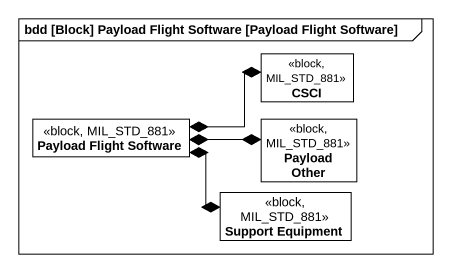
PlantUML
@startuml
mainframe bdd [Block] Payload Flight Software [Payload Flight Software]
hide circle
hide empty members
class CSCI <<block, MIL_STD_881>>
class "Payload Flight Software" as Payload_Flight_Software <<block, MIL_STD_881>>
class "Payload Other" as Payload_Other <<block, MIL_STD_881>>
class "Support Equipment" as Support_Equipment <<block, MIL_STD_881>>
Payload_Flight_Software *-right-* CSCI
Payload_Flight_Software *-right-* Payload_Other
Payload_Flight_Software *-right-* Support_Equipment
@enduml
